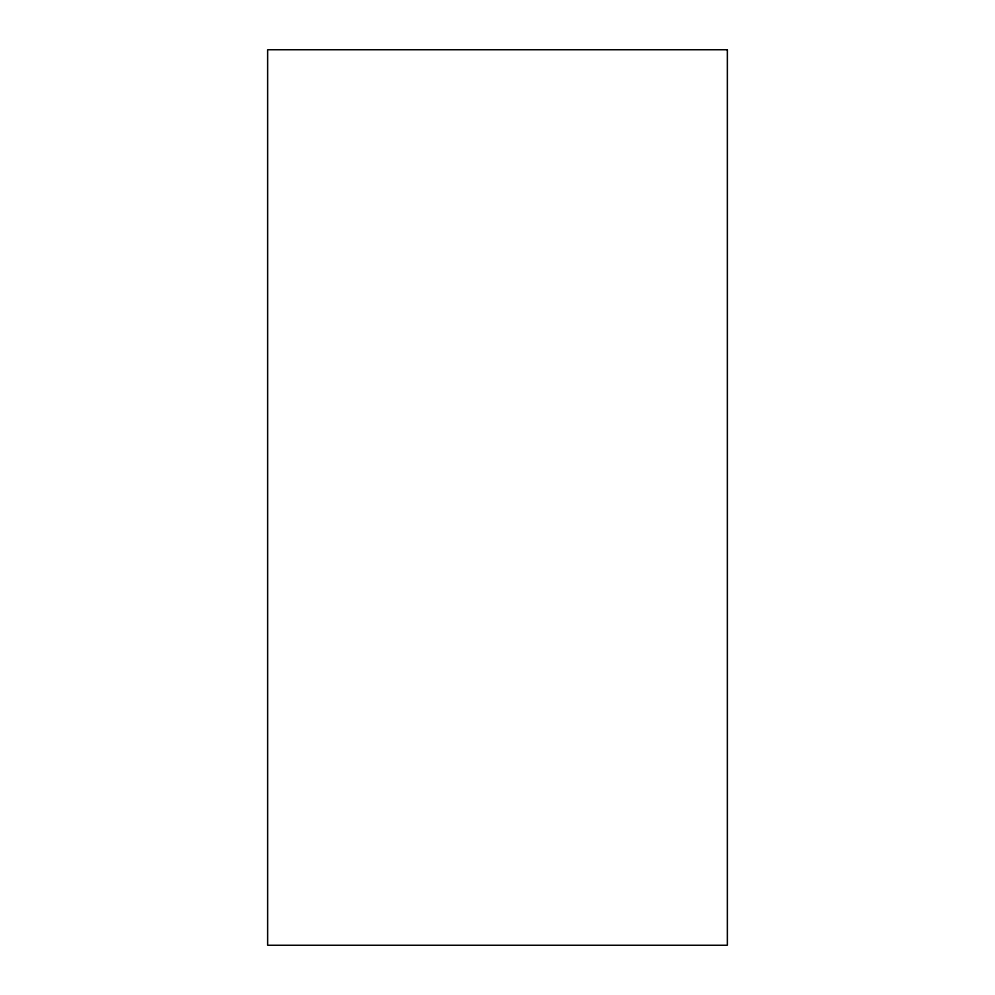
<?xml version="1.0" encoding="UTF-8"?>
<svg xmlns="http://www.w3.org/2000/svg" width="995" height="995" viewBox="0 0 995 995"><rect width="100%" height="100%" fill="white"/><g stroke="black" fill="none" stroke-linecap="round" stroke-linejoin="round"><path stroke-width="1.49" d="M727.357 49.75L267.643 49.75L267.643 945.25L727.357 945.25L727.357 49.75"/></g></svg>
